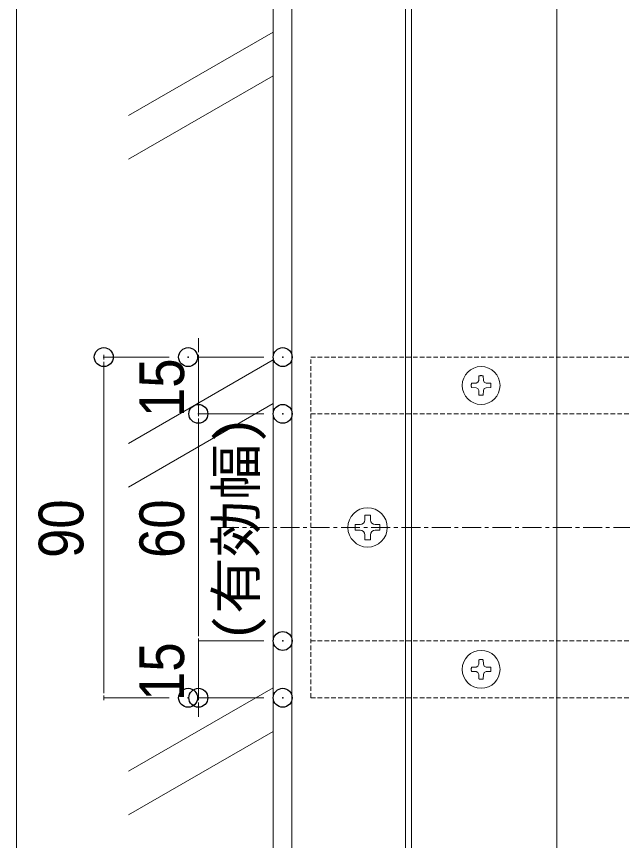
# Model space of a CAD drawing. Units: millimetres, scale not verified. Extents: x -4131 to 4169, y -981 to 998.
# Drawn here: x -4130.9 to -3970.8, y -29.3 to 188.3 of the extents above; entities that cross this region are included whole.
import ezdxf
from ezdxf.enums import TextEntityAlignment as Align

# ---------------------------------------------------------------- set-up
doc = ezdxf.new("R2010")
doc.units = ezdxf.units.MM
doc.header["$LTSCALE"] = 10
doc.header["$PDMODE"] = 32
doc.header["$PDSIZE"] = 5
doc.linetypes.add('CHAIN1', pattern=[8, 5, -1, 1, -1])
doc.linetypes.add('DASHED1', pattern=[1.8, 1.2, -0.6])
for name, color, linetype, lineweight in [('0-0_図枠', 7, 'Continuous', 9), ('0-1_デッキ', 7, 'Continuous', 9), ('0-3_寸法', 7, 'Continuous', 9), ('0-4_一般', 4, 'Continuous', 9), ('0-5_ビス', 2, 'Continuous', 9), ('0-6_0', 7, 'Continuous', 9), ('0-9_根太', 4, 'Continuous', 9)]:
    doc.layers.add(name, color=color, linetype=linetype, lineweight=lineweight)
doc.layers.add('0-7_DEFPOINTS', color=7, linetype='Continuous')
doc.styles.add('ＭＳ ゴシック', font='')
doc.styles.add('ＭＳ Ｐゴシック', font='')
doc.styles.get('ＭＳ ゴシック').set_extended_font_data('MS Gothic')
doc.styles.get('ＭＳ Ｐゴシック').set_extended_font_data('MS PGothic')

# ---------------------------------------------------------------- blocks, each defined once
blk = doc.blocks.new('グループ-30-1')
at = {"layer": '0-5_ビス', "color": 4}
blk.add_line((-39565.5, 3429.7), (-39565.5, 3417.2), dxfattribs=at)
for points in [[(-39550.5, 3469.7), (-39550.5, 3482.2), (-39565.5, 3482.2), (-39565.5, 3469.7)], [(-39578, 3457.2), (-39590.5, 3457.2), (-39590.5, 3442.2), (-39578, 3442.2)], [(-39538, 3442.2), (-39525.5, 3442.2), (-39525.5, 3457.2), (-39538, 3457.2)], [(-39565.5, 3417.2), (-39550.5, 3417.2), (-39550.5, 3429.7)]]:
    blk.add_lwpolyline(points, dxfattribs=at)
blk.add_circle((-39558, 3449.7), 52, dxfattribs=at)
for centre, start, end in [((-39578, 3469.7), 270, 0), ((-39538, 3469.7), 180, 270), ((-39578, 3429.7), 0, 90), ((-39538, 3429.7), 90, 180)]:
    blk.add_arc(centre, 12.5, start, end, dxfattribs=at)
blk = doc.blocks.new('グループ-77-1')
at = {"layer": '0-9_根太', "linetype": 'DASHED1'}
for p, q in [((-39708, 3899.7), (-37339.2, 3899.7)), ((-39708, 2999.7), (-39708, 3899.7)), ((-39708, 3749.7), (-37339.2, 3749.7)), ((-39708, 3149.7), (-37339.2, 3149.7)), ((-39708, 2999.7), (-37339.2, 2999.7))]:
    blk.add_line(p, q, dxfattribs=at)
at = {"layer": '0-9_根太', "linetype": 'CHAIN1'}
blk.add_line((-39948.3, 3449.7), (-31448.3, 3449.7), dxfattribs=at)
blk = doc.blocks.new('グループ-93-1')
at = {"layer": '0-5_ビス'}
for p, q in [((-39264, 3088.1), (-39263.8, 3100)), ((-39271.4, 3080.6), (-39266.4, 3083)), ((-39264, 3088.1), (-39266.4, 3083)), ((-39252.1, 3088.1), (-39249.7, 3083)), ((-39244.7, 3080.6), (-39249.7, 3083)), ((-39244.7, 3080.6), (-39232.7, 3080.5)), ((-39271.4, 3068.7), (-39283.4, 3068.9)), ((-39271.4, 3068.7), (-39266.4, 3066.4)), ((-39264, 3061.3), (-39266.4, 3066.4)), ((-39252.1, 3061.3), (-39252.3, 3049.4)), ((-39252.1, 3061.3), (-39249.7, 3066.4)), ((-39244.7, 3068.7), (-39249.7, 3066.4))]:
    blk.add_line(p, q, dxfattribs=at)
for points in [[(-39252.1, 3088.1), (-39252.3, 3100), (-39252.6, 3100.1), (-39253, 3100.2), (-39253.4, 3100.2), (-39253.8, 3100.3), (-39254.2, 3100.4), (-39254.6, 3100.4), (-39255, 3100.5), (-39255.3, 3100.5), (-39255.7, 3100.5), (-39256.1, 3100.6), (-39256.5, 3100.6), (-39256.9, 3100.6), (-39257.3, 3100.6), (-39257.7, 3100.6), (-39258, 3100.6), (-39258.4, 3100.6), (-39258.8, 3100.6), (-39259.2, 3100.6), (-39259.6, 3100.6), (-39260, 3100.6), (-39260.4, 3100.5), (-39260.7, 3100.5), (-39261.1, 3100.5), (-39261.5, 3100.4), (-39261.9, 3100.4), (-39262.3, 3100.3), (-39262.7, 3100.2), (-39263.1, 3100.2), (-39263.5, 3100.1), (-39263.8, 3100)], [(-39271.4, 3080.6), (-39283.4, 3080.5), (-39283.4, 3080.1), (-39283.5, 3079.7), (-39283.6, 3079.3), (-39283.7, 3078.9), (-39283.7, 3078.5), (-39283.8, 3078.1), (-39283.8, 3077.8), (-39283.9, 3077.4), (-39283.9, 3077), (-39283.9, 3076.6), (-39284, 3076.2), (-39284, 3075.8), (-39284, 3075.4), (-39284, 3075.1), (-39284, 3074.7), (-39284, 3074.3), (-39284, 3073.9), (-39284, 3073.5), (-39284, 3073.1), (-39283.9, 3072.7), (-39283.9, 3072.4), (-39283.9, 3072), (-39283.8, 3071.6), (-39283.8, 3071.2), (-39283.7, 3070.8), (-39283.7, 3070.4), (-39283.6, 3070), (-39283.5, 3069.7), (-39283.4, 3069.3), (-39283.4, 3068.9)], [(-39244.7, 3068.7), (-39232.7, 3068.9), (-39232.7, 3069.3), (-39232.6, 3069.7), (-39232.5, 3070), (-39232.4, 3070.4), (-39232.4, 3070.8), (-39232.3, 3071.2), (-39232.3, 3071.6), (-39232.2, 3072), (-39232.2, 3072.4), (-39232.2, 3072.7), (-39232.1, 3073.1), (-39232.1, 3073.5), (-39232.1, 3073.9), (-39232.1, 3074.3), (-39232.1, 3074.7), (-39232.1, 3075.1), (-39232.1, 3075.4), (-39232.1, 3075.8), (-39232.1, 3076.2), (-39232.2, 3076.6), (-39232.2, 3077), (-39232.2, 3077.4), (-39232.3, 3077.8), (-39232.3, 3078.1), (-39232.4, 3078.5), (-39232.4, 3078.9), (-39232.5, 3079.3), (-39232.6, 3079.7), (-39232.7, 3080.1), (-39232.7, 3080.5)], [(-39264, 3061.3), (-39263.8, 3049.4), (-39263.5, 3049.3), (-39263.1, 3049.2), (-39262.7, 3049.1), (-39262.3, 3049.1), (-39261.9, 3049), (-39261.5, 3048.9), (-39261.1, 3048.9), (-39260.7, 3048.8), (-39260.4, 3048.8), (-39260, 3048.8), (-39259.6, 3048.8), (-39259.2, 3048.7), (-39258.8, 3048.7), (-39258.4, 3048.7), (-39258, 3048.7), (-39257.7, 3048.7), (-39257.3, 3048.7), (-39256.9, 3048.7), (-39256.5, 3048.8), (-39256.1, 3048.8), (-39255.7, 3048.8), (-39255.3, 3048.8), (-39255, 3048.9), (-39254.6, 3048.9), (-39254.2, 3049), (-39253.8, 3049.1), (-39253.4, 3049.1), (-39253, 3049.2), (-39252.6, 3049.3), (-39252.3, 3049.4)]]:
    blk.add_lwpolyline(points, dxfattribs=at)
blk.add_circle((-39258, 3074.7), 50, dxfattribs=at)
blk = doc.blocks.new('グループ-94-1')
at = {"layer": '0-5_ビス'}
for p, q in [((-39271.4, 3830.6), (-39266.4, 3833)), ((-39264, 3838.1), (-39266.4, 3833)), ((-39252.1, 3838.1), (-39252.3, 3850)), ((-39252.1, 3838.1), (-39249.7, 3833)), ((-39244.7, 3830.6), (-39249.7, 3833)), ((-39271.4, 3830.6), (-39283.4, 3830.5)), ((-39271.4, 3818.7), (-39266.4, 3816.4)), ((-39264, 3811.3), (-39266.4, 3816.4)), ((-39264, 3811.3), (-39263.8, 3799.4)), ((-39252.1, 3811.3), (-39249.7, 3816.4)), ((-39244.7, 3818.7), (-39249.7, 3816.4)), ((-39244.7, 3818.7), (-39232.7, 3818.9))]:
    blk.add_line(p, q, dxfattribs=at)
for points in [[(-39264, 3838.1), (-39263.8, 3850), (-39263.5, 3850.1), (-39263.1, 3850.2), (-39262.7, 3850.2), (-39262.3, 3850.3), (-39261.9, 3850.4), (-39261.5, 3850.4), (-39261.1, 3850.5), (-39260.7, 3850.5), (-39260.4, 3850.5), (-39260, 3850.6), (-39259.6, 3850.6), (-39259.2, 3850.6), (-39258.8, 3850.6), (-39258.4, 3850.6), (-39258, 3850.6), (-39257.7, 3850.6), (-39257.3, 3850.6), (-39256.9, 3850.6), (-39256.5, 3850.6), (-39256.1, 3850.6), (-39255.7, 3850.5), (-39255.3, 3850.5), (-39255, 3850.5), (-39254.6, 3850.4), (-39254.2, 3850.4), (-39253.8, 3850.3), (-39253.4, 3850.2), (-39253, 3850.2), (-39252.6, 3850.1), (-39252.3, 3850)], [(-39271.4, 3818.7), (-39283.4, 3818.9), (-39283.4, 3819.3), (-39283.5, 3819.7), (-39283.6, 3820), (-39283.7, 3820.4), (-39283.7, 3820.8), (-39283.8, 3821.2), (-39283.8, 3821.6), (-39283.9, 3822), (-39283.9, 3822.4), (-39283.9, 3822.7), (-39284, 3823.1), (-39284, 3823.5), (-39284, 3823.9), (-39284, 3824.3), (-39284, 3824.7), (-39284, 3825.1), (-39284, 3825.4), (-39284, 3825.8), (-39284, 3826.2), (-39283.9, 3826.6), (-39283.9, 3827), (-39283.9, 3827.4), (-39283.8, 3827.8), (-39283.8, 3828.1), (-39283.7, 3828.5), (-39283.7, 3828.9), (-39283.6, 3829.3), (-39283.5, 3829.7), (-39283.4, 3830.1), (-39283.4, 3830.5)], [(-39252.1, 3811.3), (-39252.3, 3799.4), (-39252.6, 3799.3), (-39253, 3799.2), (-39253.4, 3799.1), (-39253.8, 3799.1), (-39254.2, 3799), (-39254.6, 3798.9), (-39255, 3798.9), (-39255.3, 3798.8), (-39255.7, 3798.8), (-39256.1, 3798.8), (-39256.5, 3798.8), (-39256.9, 3798.7), (-39257.3, 3798.7), (-39257.7, 3798.7), (-39258, 3798.7), (-39258.4, 3798.7), (-39258.8, 3798.7), (-39259.2, 3798.7), (-39259.6, 3798.8), (-39260, 3798.8), (-39260.4, 3798.8), (-39260.7, 3798.8), (-39261.1, 3798.9), (-39261.5, 3798.9), (-39261.9, 3799), (-39262.3, 3799.1), (-39262.7, 3799.1), (-39263.1, 3799.2), (-39263.5, 3799.3), (-39263.8, 3799.4)], [(-39244.7, 3830.6), (-39232.7, 3830.5), (-39232.7, 3830.1), (-39232.6, 3829.7), (-39232.5, 3829.3), (-39232.4, 3828.9), (-39232.4, 3828.5), (-39232.3, 3828.1), (-39232.3, 3827.8), (-39232.2, 3827.4), (-39232.2, 3827), (-39232.2, 3826.6), (-39232.1, 3826.2), (-39232.1, 3825.8), (-39232.1, 3825.4), (-39232.1, 3825.1), (-39232.1, 3824.7), (-39232.1, 3824.3), (-39232.1, 3823.9), (-39232.1, 3823.5), (-39232.1, 3823.1), (-39232.2, 3822.7), (-39232.2, 3822.4), (-39232.2, 3822), (-39232.3, 3821.6), (-39232.3, 3821.2), (-39232.4, 3820.8), (-39232.4, 3820.4), (-39232.5, 3820), (-39232.6, 3819.7), (-39232.7, 3819.3), (-39232.7, 3818.9)]]:
    blk.add_lwpolyline(points, dxfattribs=at)
blk.add_circle((-39258, 3824.7), 50, dxfattribs=at)
blk = doc.blocks.new('_DOT')
at = {"layer": '0-6_0'}
for p, q in [((-5, 0), (-10, 0)), ((-2.5, 0), (2.5, 0))]:
    blk.add_line(p, q, dxfattribs=at)

msp = doc.modelspace()

# ---------------------------------------------------------------- linework, layer by layer
at = {"layer": '0-0_図枠', "color": 5}
msp.add_lwpolyline([(-4130.95, 384.21), (-2130.95, 384.21), (-2130.95, -915.79), (-4130.95, -915.79)], close=True, dxfattribs=at)
at = {"layer": '0-1_デッキ'}
msp.add_line((-4058.15, -154.13), (-4058.15, 328.37), dxfattribs=at)
at = {"layer": '0-1_デッキ', "color": 2}
for points in [[(-4028.15, 323.37), (-3988.15, 323.37), (-3988.15, -226.63), (-4028.15, -226.63)], [(-4028.15, 323.37), (-4026.55, 323.37), (-4026.55, -226.63), (-4028.15, -226.63)]]:
    msp.add_lwpolyline(points, close=True, dxfattribs=at)
at = {"layer": '0-3_寸法'}
for p, q in [((-4082.88, 100.87), (-4082.88, 103.37)), ((-4090.59, 98.37), (-4107.88, 98.37)), ((-4065.59, 98.37), (-4082.88, 98.37)), ((-4082.88, 98.37), (-4082.88, 83.37)), ((-4107.88, 10.87), (-4107.88, 95.86)), ((-4065.59, 83.37), (-4082.88, 83.37)), ((-4065.59, 83.37), (-4082.88, 83.37)), ((-4082.88, 25.87), (-4082.88, 80.86)), ((-4082.88, 80.86), (-4082.88, 78.36)), ((-4082.88, 25.87), (-4082.88, 28.37)), ((-4065.59, 23.37), (-4082.88, 23.37)), ((-4065.59, 23.37), (-4082.88, 23.37)), ((-4082.88, 23.37), (-4082.88, 8.37)), ((-4090.59, 8.37), (-4107.88, 8.37)), ((-4065.59, 8.37), (-4082.88, 8.37)), ((-4082.88, 5.86), (-4082.88, 3.36))]:
    msp.add_line(p, q, dxfattribs=at)
at = {"layer": '0-4_一般'}
for p, q in [((-4063.15, 184.21), (-4101.33, 162.17)), ((-4063.15, 172.66), (-4101.33, 150.62)), ((-4063.15, 97.61), (-4101.33, 75.56)), ((-4063.15, 86.06), (-4101.33, 64.02)), ((-4063.15, 11), (-4101.33, -11.04)), ((-4063.15, -0.54), (-4101.33, -22.59))]:
    msp.add_line(p, q, dxfattribs=at)
at = {"layer": '0-4_一般', "color": 3}
msp.add_lwpolyline([(-3816.27, 333.37), (-4063.15, 333.37), (-4063.15, -236.63)], dxfattribs=at)
at = {"layer": '0-7_DEFPOINTS'}
for p in [(-4107.88, 98.37), (-4085.59, 98.37), (-4060.59, 98.37), (-4082.88, 83.37), (-4060.59, 83.37), (-4060.59, 23.37), (-4085.59, 8.37), (-4082.88, 8.37), (-4060.59, 8.37)]:
    msp.add_point(p, dxfattribs=at)

# ---------------------------------------------------------------- block references
at = {"layer": '0-3_寸法', "xscale": 0.2503723, "yscale": 0.2503723}
for p, rotation in [((-4082.88, 98.37), 270), ((-4107.88, 98.37), 90), ((-4082.88, 83.37), 90), ((-4082.88, 83.37), 90), ((-4082.88, 23.37), 270), ((-4082.88, 23.37), 270), ((-4107.88, 8.37), 270), ((-4082.88, 8.37), 90)]:
    msp.add_blockref('_DOT', p, dxfattribs=dict(at, rotation=rotation))
at = {"layer": '0-5_ビス', "xscale": 0.1, "yscale": 0.1}
for name in ['グループ-94-1', 'グループ-30-1', 'グループ-93-1']:
    msp.add_blockref(name, (-82.35, -291.6), dxfattribs=at)
at = {"layer": '0-9_根太', "xscale": 0.1, "yscale": 0.1}
msp.add_blockref('グループ-77-1', (-82.35, -291.6), dxfattribs=at)

# ---------------------------------------------------------------- texts
at = {"layer": '0-3_寸法', "style": 'ＭＳ Ｐゴシック', "width": 0.9}
for s, p in [('15', (-4083.11, 82.54)), ('90', (-4109.74, 45.31)), ('60', (-4083.11, 45.31)), ('15', (-4083.11, 7.54))]:
    msp.add_text(s, height=11.8, rotation=90, dxfattribs=at).set_placement(p, align=Align.BOTTOM_LEFT)
at = {"layer": '0-3_寸法', "color": 4, "style": 'ＭＳ ゴシック', "width": 1.05}
msp.add_text('(有効幅)', height=10.45, rotation=90, dxfattribs=at).set_placement((-4064.62, 23.07), align=Align.BOTTOM_LEFT)

doc.saveas('drawing.dxf')
